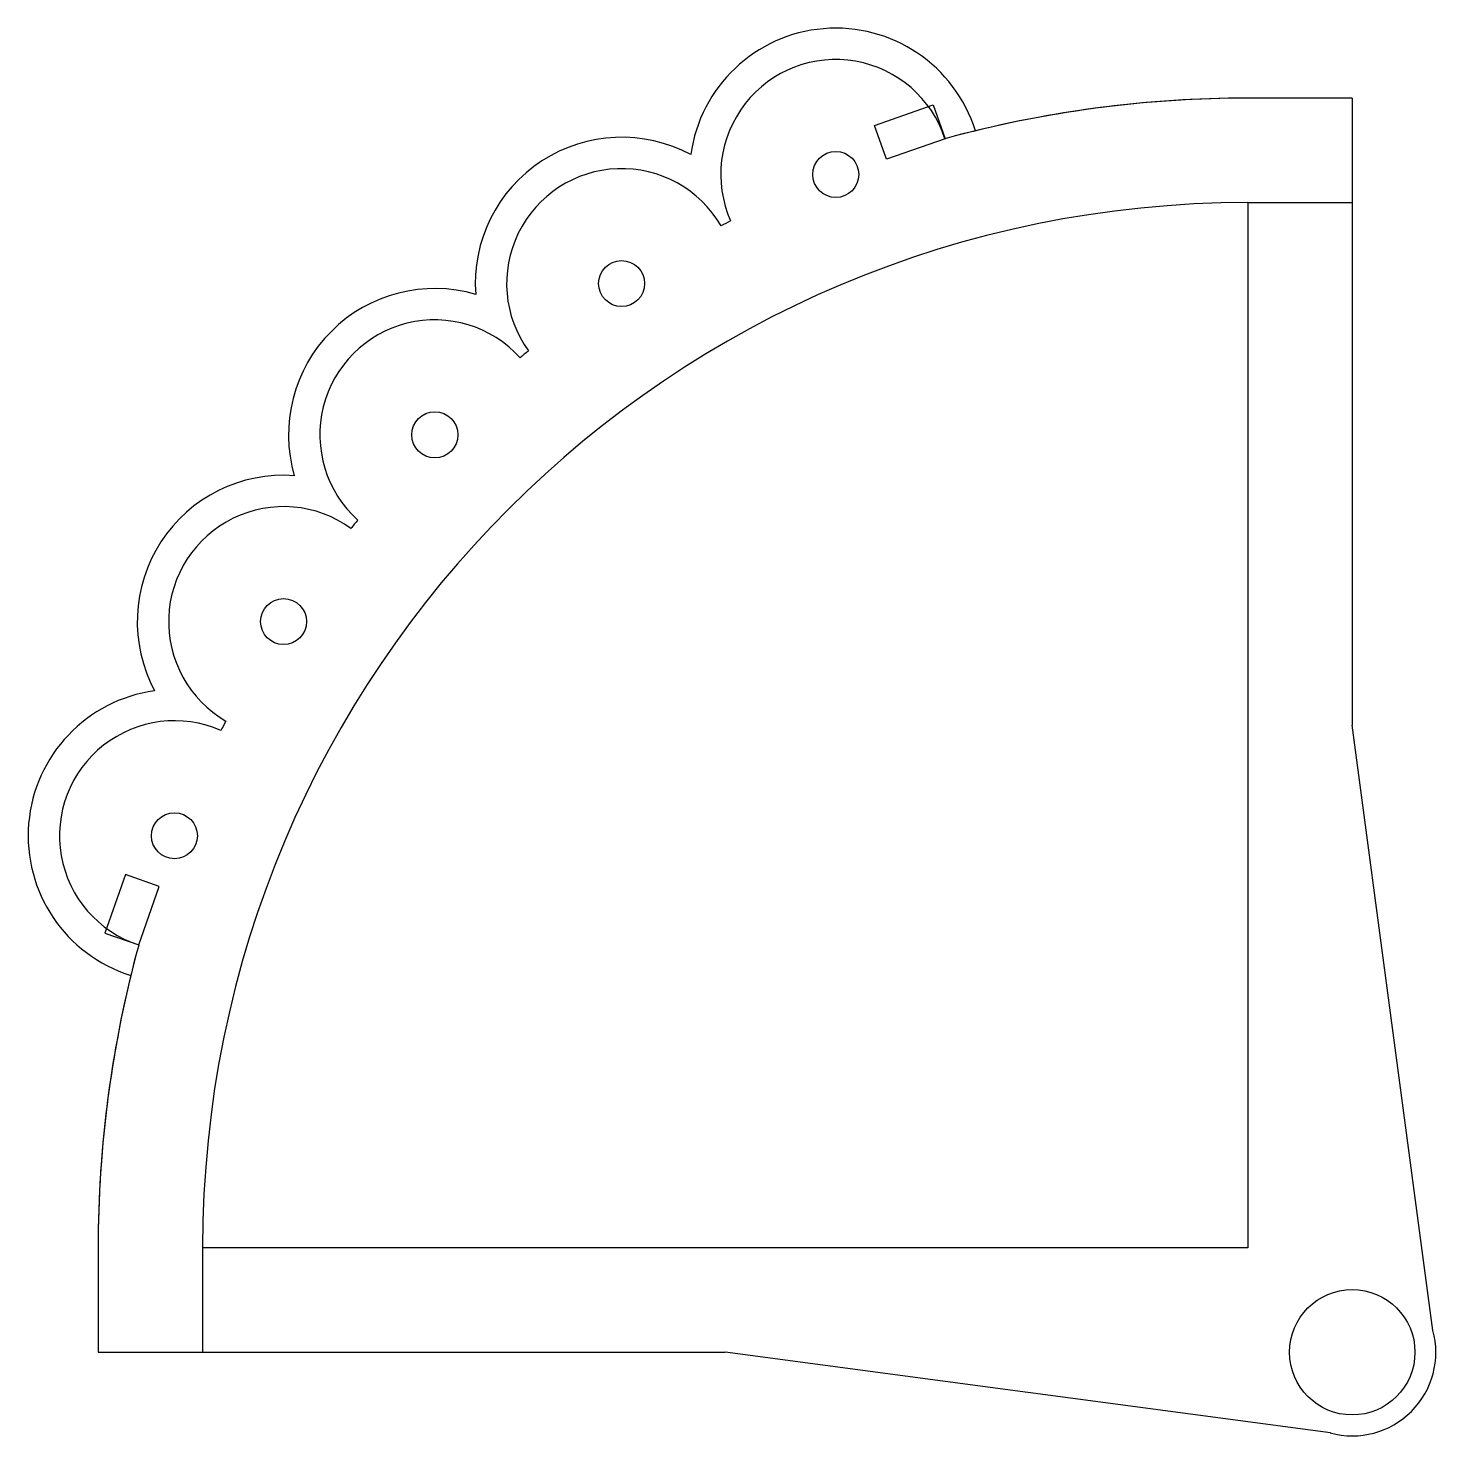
# Model space of a CAD drawing. Header units: millimetres. Extents: x -8.9 to 58.5, y 15.5 to 82.9.
import ezdxf

# ---------------------------------------------------------------- set-up
doc = ezdxf.new("R2010")
doc.units = ezdxf.units.MM

msp = doc.modelspace()

# ---------------------------------------------------------------- linework, layer by layer
for p, q in [((54.479, 79.545), (49.479, 79.545)), ((54.479, 79.545), (54.479, 49.545)), ((49.479, 74.545), (49.479, 24.545)), ((49.479, 74.545), (54.479, 74.545)), ((58.339, 20.593), (54.479, 49.545)), ((-5.521, 24.545), (-5.521, 19.545)), ((49.479, 24.545), (-0.521, 24.545)), ((-0.521, 24.545), (-0.521, 19.545)), ((-5.521, 19.545), (24.479, 19.545)), ((53.431, 15.685), (24.479, 19.545))]:
    msp.add_line(p, q)
for points in [[(34.429, 79.22), (34.996, 77.604), (32.19, 76.621), (31.624, 78.236)], [(-5.195, 39.595), (-3.58, 39.029), (-2.596, 41.834), (-4.212, 42.401)]]:
    msp.add_lwpolyline(points, close=True)
for centre, radius in [((29.769, 75.892), 1.1), ((19.524, 70.672), 1.1), ((10.588, 63.436), 1.1), ((3.352, 54.501), 1.1), ((-1.868, 44.256), 1.1), ((54.479, 19.545), 3)]:
    msp.add_circle(centre, radius)
for centre, radius, start, end in [((29.769, 75.892), 7, 17.35144, 172.21465), ((29.769, 75.892), 5.5, 18.13402, 203.86598), ((49.479, 24.545), 55, 90, 105.26803), ((49.479, 24.545), 55, 90, 104.74645), ((19.524, 70.672), 7, 61.78535, 184.21465), ((19.524, 70.672), 5.5, 30.13402, 215.86598), ((49.479, 24.545), 50, 90, 180), ((49.479, 24.545), 55, 116.73197, 117.26803), ((10.588, 63.436), 7, 73.78535, 196.21465), ((10.588, 63.436), 5.5, 42.13402, 227.86598), ((49.479, 24.545), 55, 128.73197, 129.26803), ((3.352, 54.501), 7, 85.78535, 208.21465), ((3.352, 54.501), 5.5, 54.13402, 239.86598), ((49.479, 24.545), 55, 140.73197, 141.26803), ((-1.868, 44.256), 7, 97.78535, 252.64856), ((-1.868, 44.256), 5.5, 66.13402, 251.86598), ((49.479, 24.545), 55, 152.73197, 153.26803), ((49.479, 24.545), 55, 164.73197, 180), ((49.479, 24.545), 55, 165.25355, 180), ((54.479, 19.545), 4, 254.81071, 15.18929)]:
    msp.add_arc(centre, radius, start, end)

doc.saveas('drawing.dxf')
